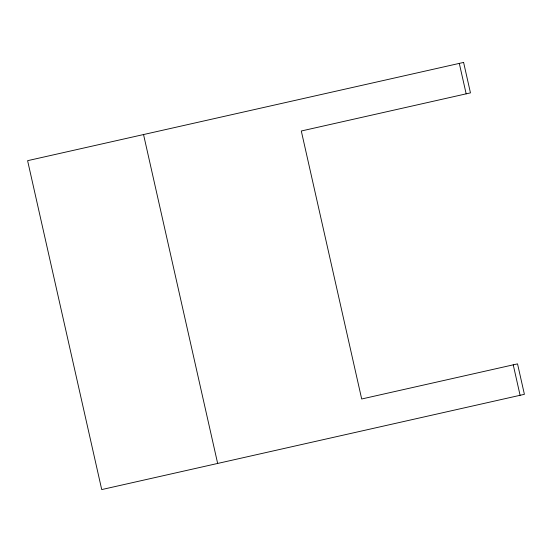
<?xml version="1.0" encoding="UTF-8"?>
<svg xmlns="http://www.w3.org/2000/svg" width="552" height="552" viewBox="0 0 552 552"><rect width="100%" height="100%" fill="white"/><g stroke="black" fill="none" stroke-linecap="round" stroke-linejoin="round"><path stroke-width="0.83" d="M459.298 63.39L466.164 93.847M513.236 364.837L520.094 395.294M143.541 134.55L217.66 463.452M463.604 62.424L27.6 160.68L101.72 489.576L524.4 394.321L517.534 363.871L361.691 398.992L301.295 130.996L470.463 92.874L463.604 62.424"/></g></svg>
